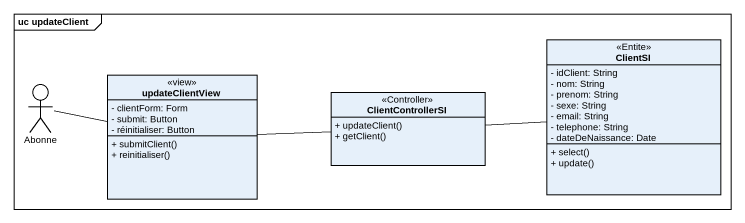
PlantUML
@startuml
mainframe uc updateClient
allowmixing
hide circle
hide empty members
skinparam classAttributeIconSize 0
class updateClientView <<view>> {
  - clientForm: Form
  - submit: Button
  - réinitialiser: Button
  + submitClient()
  + reinitialiser()
}
class ClientSI <<Entite>> {
  - idClient: String
  - nom: String
  - prenom: String
  - sexe: String
  - email: String
  - telephone: String
  - dateDeNaissance: Date
  + select()
  + update()
}
actor Abonne
class ClientControllerSI <<Controller>> {
  + updateClient()
  + getClient()
}
updateClientView -right- ClientControllerSI
Abonne -right- updateClientView
ClientControllerSI -right- ClientSI
@enduml
